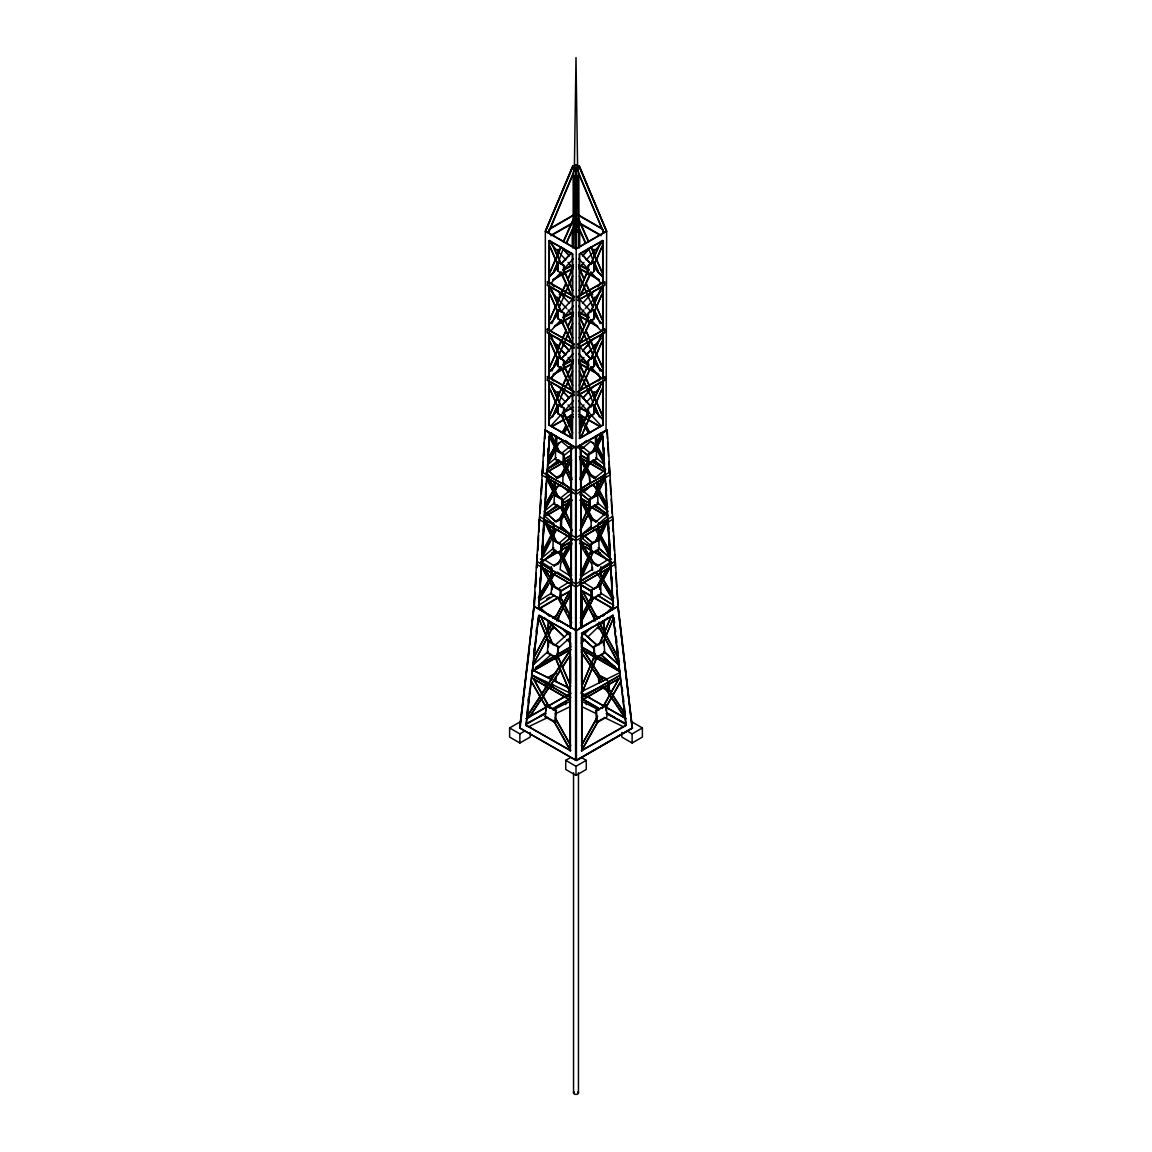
<?xml version="1.0" encoding="UTF-8"?>
<svg xmlns="http://www.w3.org/2000/svg" width="1152" height="1152" viewBox="0 0 1152 1152"><rect width="100%" height="100%" fill="white"/><g stroke="black" fill="none" stroke-linecap="round" stroke-linejoin="round"><path stroke-width="1.5" d="M574.661 165.384L572.659 166.162L545.342 231.264L545.342 430.2L574.819 446.89L571.032 445.579L570.859 627.725L571.219 583.272L572.53 584.035M570.902 581.443L571.262 537.998L543.989 522.605M571.349 445.406L571.306 488.693L546.941 474.97M617.918 606.254L576.504 630.504L576.418 760.55L632.434 728.107L618.134 605.894M580.838 573.106L580.838 546.264M574.286 175.781L573.538 247.45M574.402 166.838L576 57.6L577.598 166.838M561.672 545.414C562.205 554.89 561.226 555.811 552.902 549.547L553.176 540.288L561.226 544.406L561.197 545.674L570.744 537.581M552.902 549.547L553.406 548.078M553.651 540.029L553.608 541.238L544.133 520.877L547.07 522.576L555.754 541.253L559.57 542.923L561.197 545.674L571.565 536.717L568.57 534.989L559.094 543.168M560.491 553.925L561.226 544.406M551.074 594.403L551.808 585.23L560.621 590.314L560.347 599.227L551.534 594.158L554.53 595.354L538.2 605.462M555.365 459.288L555.638 450.374L556.43 449.942L564.019 454.32L563.746 463.234L562.954 463.666L555.365 459.288L561.6 461.995L571.32 482.328M554.054 504.187L554.328 495.274L555.106 494.856L562.694 499.234L562.421 508.147L561.643 508.565L554.054 504.187L554.846 503.77M551.678 589.694L551.808 585.23M542.246 553.277L553.853 530.957L554.054 524.362L544.55 515.909L547.546 514.181L556.229 521.914L559.57 519.984L569.045 501.768L571.982 500.083L568.57 501.48L564.624 509.069M552.154 589.435L552.254 586.152L548.294 578.736M555.552 495.763L555.106 494.856M556.862 450.864L556.43 449.942M560.462 527.126L560.678 519.97M560.923 527.414L560.966 526.248L570.715 534.787M561.643 508.565L561.917 499.651L562.694 499.234M562.954 463.666L563.227 454.752L564.019 454.32M561.442 526.536L561.643 519.941L571.982 500.083M559.872 599.486L560.621 590.314M547.387 515.174L571.349 501.336L571.349 524.117L562.939 506.765L562.666 500.443L572.558 492.437L546.034 477.115M571.853 477.749L564.25 461.851L563.976 455.544L574.344 447.149M571.666 618.134L560.851 597.845L560.578 591.523L571.694 584.568L568.21 582.552L558.13 588.874L554.746 586.397L545.443 568.958M551.059 566.899L551.261 575.798L551.534 567.202M554.098 481.579L553.91 487.426L554.702 487.915L554.89 482.069M555.336 444.096L555.61 435.499M538.315 597.845L551.765 575.006L551.966 568.656L540.864 561.672M556.128 444.586L556.402 435.989M544.435 507.254L555.206 487.109L555.365 482.357M550.958 432.662L556.834 437.443L556.632 443.794L547.517 460.829M573.163 416.678L564.422 433.022L563.198 431.107L561.082 432.331M570.744 489.298L562.795 482.688L562.997 476.352L571.752 460.008M562.478 560.65L560.765 563.544L560.102 569.592L570.312 576.029M571.032 449.957L571.262 458.28L545.904 472.882M542.693 472.522L543.197 468.216M558.158 658.195L557.222 658.67L547.416 653.011L548.078 641.333L549.014 640.872M548.381 646.862L548.712 641.016L558.504 646.675L557.842 658.354L552.355 655.186M555.883 722.002L554.933 722.477L545.141 716.818L546.422 704.837L556.229 710.496L555.566 722.16L549.13 718.445M546.091 710.698L546.422 704.837M557.222 658.67L557.87 646.992L558.821 646.517M554.933 722.477L555.595 710.813L556.546 710.338M538.891 601.43L539.107 597.946M539.741 587.506L540.389 577.066M540.922 568.368L541.339 561.398M542.045 549.778L542.693 539.338M543.226 530.64L543.758 521.928M545.414 494.64L546.062 484.2M547.718 456.926L548.251 448.214M539.755 592.79L540.691 577.469M540.893 574.056L541.181 561.874M542.261 551.722L543.01 539.539M543.211 536.054L544.075 522.13M545.443 499.622L546.379 484.186M547.114 472.219L547.301 469.296L560.822 461.491M548.669 446.904L547.934 458.856L556.632 443.794L547.862 459M548.885 443.174L549.288 436.666M548.222 631.728L548.885 620.813M545.314 689.544L545.803 681.422M546.106 687.226L546.437 681.84M558.302 621.475L558.994 615.37M555.912 681.566L556.229 676.181L551.347 684.202M579.47 583.934L580.795 583.171L581.155 627.624L580.968 445.478L576.403 448.114L544.968 429.97L533.866 606.384L519.667 728.05L575.914 760.19M534.182 606.211L575.914 630.302L533.866 606.384L535.046 592.272M535.378 587.045L536.242 573.12M536.558 567.893L537.394 554.53M537.725 549.302L538.589 535.363M538.805 531.878L539.741 516.773L575.914 537.667L575.914 540.691L539.554 519.696M539.957 513.288L540.821 499.363M541.138 494.136L542.002 480.197M575.914 494.366L542.016 475.142L543.154 461.606M543.485 456.394L544.349 442.454M544.565 438.97L545.112 430.258L575.914 448.056L571.032 445.579M534.37 606.11L535.118 593.914M535.55 586.944L536.314 574.762M536.746 567.792L537.35 557.914M537.782 550.944L538.546 538.747M538.978 531.778L539.41 519.394M540.13 513.187L540.893 501.005M541.325 494.035L541.973 483.581M543.125 464.99L542.189 474.682M543.658 456.278L544.306 445.838M544.738 438.869L544.968 429.97M571.349 445.421L561.874 453.096L559.008 450.907L550.325 432.749L549.533 433.166L538.618 609.12L541.584 566.165M544.291 522.432L541.382 564.394M544.162 519.682L546.754 477.878M547.258 474.797L549.85 432.994L559.008 450.907M534.053 605.894L520.157 727.79M526.982 667.93L519.667 728.05M527.371 666.072L529.43 648.432M529.661 645.005L532.742 618.552M533.16 615.024L533.981 607.968M528.134 700.776L528.552 697.234M533.923 651.154L534.341 647.611M536.198 631.67L536.616 628.114M526.997 713.419L527.616 708.163M528.235 702.893L528.84 697.637M529.258 694.123L529.862 688.853M534.053 653.04L534.672 647.726M535.075 644.198L535.694 638.885M536.314 633.571L536.947 628.272M537.35 624.73L537.97 619.416M553.723 720.36L570.701 750.514L525.902 725.328L538.718 615.485L526.205 725.17L570.384 750.672L570.384 633.427M548.798 641.779L538.934 618.682L539.352 615.168M606.038 430.2L606.658 231.264L578.995 166.334L576 164.606L573.005 166.334L545.342 231.264L576 248.962L606.658 231.264L579.341 166.162L577.339 165.384M548.179 232.906L573.149 173.39L574.661 166.939L573.466 173.304L573.466 247.234L573.466 173.304L548.482 232.805M595.152 653.933L581.717 686.318L594.187 657.115M599.026 644.89L611.338 616.032L600.264 642.874M596.606 657.518L581.717 693.302L597.384 656.582L599.746 655.229M603.302 641.837L613.166 618.725L612.749 615.211M603.461 642.341L613.166 618.725M556.042 257.832L549.59 273.211L561.283 246.931L569.52 255.902M558.072 253.282L558.547 252.216M559.757 249.48L560.981 246.758M563.314 241.502L573.451 218.722L573.768 227.016L566.568 243.187M563.458 242.064L573.768 218.909M553.68 271.238L556.517 264.888M566.078 243.403L572.659 228.614L572.674 247.968M553.334 272.909L557.683 263.16M559.123 259.92L563.083 249.221M549.95 319.003L556.042 305.323M566.136 282.643L558.072 300.773L558.072 299.189M568.253 277.877L573.451 266.213M566.338 283.075L549.288 320.53M567.792 279.821L573.091 267.926M553.68 318.73L556.517 312.379M559.339 306.029L560.75 302.846M565.344 292.536L566.813 289.253M569.736 282.672L571.925 277.747M551.894 323.64L557.683 310.651M559.123 307.411L572.674 276.106M591.35 264.283L590.717 263.923L601.128 241.387L591.034 264.11L580.608 252.893M579.341 290.376L588.6 269.568L578.549 258.595M581.328 293.141L589.997 273.658M593.856 264.974L601.69 247.378M579.24 298.714L578.736 299.851L579.744 299.275M593.942 265.694L602.41 245.779M549.274 368.006L556.042 352.814M562.608 338.069L566.136 330.134M567.547 326.952L573.451 313.704M566.338 330.552L549.288 368.006M567.792 327.312L573.091 315.418M553.68 366.221L557.222 358.272M559.339 353.506L560.981 349.848L565.589 354.888M562.19 347.112L563.4 344.39M565.344 340.027L567.533 335.102M569.736 330.163L571.925 325.224M551.894 371.131L557.683 358.142M559.123 354.902L572.674 323.597M601.949 286.171L590.717 311.414L591.35 311.774M579.341 337.867L588.6 317.059L578.549 306.086M581.328 340.632L589.997 321.149M593.856 312.466L601.69 294.869M593.942 313.186L602.41 293.27M556.042 400.306L549.59 415.67L573.091 362.909L568.037 357.394M562.608 385.56L566.136 377.626M567.547 374.443L573.451 361.181M553.68 413.712L557.222 405.763M562.19 394.603L567.533 382.579M569.736 377.654L571.925 372.715M552.614 416.995L557.683 405.634M559.123 402.379L563.083 391.694M565.862 387.259L572.674 371.088M579.73 383.573L588.283 364.363L579.341 354.442M591.35 359.266L590.717 358.906L601.949 333.662M579.341 385.358L588.6 364.55L578.549 353.578M602.323 333.72L591.034 359.078L579.24 346.205L578.736 347.342L602.726 333.49L602.712 377.87M589.997 368.64L580.594 389.736L591.034 367.2L601.157 378.245L598.939 380.578M593.856 359.957L601.69 342.36M593.942 360.677L602.41 340.762M579.73 431.064L588.283 411.854L588.917 412.214M591.35 406.757L590.717 406.397L601.142 383.861L591.034 406.57L579.744 394.258L600.826 382.09M579.341 432.85L588.6 412.027L578.549 401.069M591.35 414.864L590.717 414.504L580.896 437.4L591.034 414.691M593.856 407.448L601.69 389.851M593.942 408.168L602.41 388.253M580.55 573.581L590.544 552.139L590.342 545.314L592.92 543.067L582.97 534.643M584.323 535.81L592.445 542.822L595.771 540.893L603.734 523.786M580.32 575.366L590.544 552.139M583.43 534.888L580.435 536.616L590.818 545.573L590.774 544.306L598.363 539.928L598.392 541.138L607.882 520.776L604.944 522.475L595.771 540.893M579.874 579.658L590.026 557.856M591.365 554.976L592.718 552.082M598.651 539.323L605.938 523.656M580.349 579.917L593.194 552.326L591.048 553.565L591.005 552.398M580.147 477.648L587.75 461.75L587.549 455.184L581.069 449.942M587.549 455.184L577.181 446.789L580.176 445.061L590.141 452.981L592.992 450.806L601.69 432.648L602.467 433.066L607.219 429.97L618.134 606.269L576.504 630.504M579.859 479.506L588.226 462.024M582.264 477.677L589.262 463.046M595.872 449.237L601.704 437.04M580.694 482.227L590.414 461.909L593.683 460.008L604.382 468.677M595.138 450.763L602.395 436.824M580.709 524.146L589.075 506.664L588.874 500.098L581.098 493.79M580.694 490.954L581.976 490.219L591.451 497.894L594.302 495.72L602.28 479.059M580.738 525.326L589.075 506.664M579.888 530.309L587.016 516.658M587.88 513.59L590.573 507.96M597.182 494.15L603.749 480.427M580.738 529.762L591.725 506.808L594.994 504.922L605.693 513.576L594.518 504.662M596.448 495.662L605.016 479.016M541.771 552.974L550.886 535.45M547.546 514.181L555.754 521.611L559.094 519.696L563.04 512.107M542.29 555.926L549.547 541.987M553.291 534.802L555.48 530.568L557.669 529.301M561.96 518.126L563.558 515.059M565.142 512.006L570.715 501.307M542.765 556.229L555.955 530.856L558.144 529.603M554.155 451.037L547.675 463.162L553.608 453.24M556.618 446.414L558.274 443.347L560.448 442.08M534.254 656.798L551.477 624.586L546.307 619.589M554.76 619.243L569.448 591.768L570.874 590.947L559.814 596.549M546.48 639.043L532.987 665.093L553.277 626.328L551.362 629.914L554.89 627.883M548.914 634.478L550.541 631.44M557.021 619.33L558.605 616.349M559.411 614.866L562.594 608.904M564.178 605.923L570.557 594.014L556.589 620.942M580.334 618.034L591.149 597.744L590.947 591.163L580.493 584.611M583.79 582.451L593.87 588.773L597.269 586.296L605.722 570.442M580.824 618.264L591.149 597.744M580.205 622.685L587.376 609.25M599.861 589.334L599.76 586.051L610.027 566.784M580.824 622.67L593.669 597.442L588.643 608.011M611.294 565.56L599.76 586.051M565.819 425.448L562.349 433.109L566.294 425.736M567.403 422.496L571.349 415.109M567.878 422.784L571.824 415.397L571.032 414.922M563.947 432.734L565.589 429.653M568.886 423.504L571.349 418.896L571.349 431.309M547.963 463.781L558.734 443.635L561.542 441.461L570.125 448.589M545.126 504.778L555.206 487.109M547.157 471.586L548.424 470.851L557.122 478.08L560.448 476.15L569.923 458.438L571.349 457.618M557.122 478.08L560.923 476.438L569.923 458.438M545.63 507.629L552.182 496.57M554.645 490.781L556.848 486.677L559.022 485.41M570.542 461.074L562.997 476.352M544.118 511.632L557.323 486.965L560.592 485.078L569.174 492.206M597.643 716.256L581.4 745.56L596.376 719.28M602.323 707.803L618.624 679.118L602.352 708.509M576.504 760.392L632.434 728.107M596.693 723.427L581.4 750.557L626.213 725.371L613.066 615.37L581.717 633.47L581.717 750.715L625.896 725.213L613.066 615.37M605.678 707.443L620.77 681.365L605.851 707.875M581.717 750.715L598.363 721.152L602.971 718.502M539.654 594.49L551.765 575.006M571.55 543.946L569.29 545.256L558.36 563.818L554.011 565.762L557.885 563.53L568.814 544.968L572.213 542.995M539.395 598.752L548.294 584.726M551.203 578.678L552.902 575.813M563.702 557.467L570.499 545.918M538.848 600.754L554.213 574.661L557.539 572.184L571.939 581.17M564.178 557.755L571.838 544.738M526.594 716.933L570.557 649.238L559.786 655.459M526.91 717.134L540.475 696.485M542.419 693.533L570.557 650.002M540.835 699.322L529.258 717.408L560.419 670.565M542.822 696.341L547.776 688.896L553.91 685.354M557.194 674.741L560.045 670.435M562.91 666.13L569.606 656.078M562.32 667.699L570.557 654.638M549.274 276.869L558.058 267.278M557.698 267.84L549.274 276.869M560.65 264.283L570.269 254.117M561.283 272.03L551.16 283.075M573.451 258.595L563.4 269.568L572.659 290.376M582.48 255.902L590.717 246.931L602.41 273.211L595.958 257.832M583.733 254.722L588.6 249.408L588.125 248.342L588.125 249.926M583.963 262.411L578.722 268.301L599.299 280.181M586.21 259.949L601.243 243.547M549.274 324.36L558.058 314.77M573.077 298.541L560.966 311.602L549.677 286.229L570.744 298.397M561.283 319.522L551.16 330.566L548.006 328.752M573.451 306.086L563.4 317.059L572.659 337.867M582.48 303.394L594.086 290.75M597.845 286.805L601.128 283.205M583.963 309.902L578.722 315.778L597.802 326.794M585.302 308.592L601.243 291.038M549.274 371.851L558.058 362.261M557.698 362.822L549.274 371.851M560.65 359.266L569.146 350.323M573.077 346.032L571.075 348.048M553.061 380.578L550.872 378.187L560.966 367.2L571.406 389.736L562.003 368.64M573.451 353.578L563.4 364.55L572.659 385.358M563.083 364.723L572.659 354.442M582.48 350.885L594.086 338.242M582.624 350.899L588.125 344.894L588.125 343.325M583.963 357.394L578.909 362.909L602.41 415.67L595.958 400.306M586.21 354.931L601.243 338.53M583.114 358.488L578.722 363.269L597.802 374.285M586.411 354.888L591.019 349.848L592.661 353.506M593.453 347.184L597.226 343.08M549.274 419.328L558.058 409.752M557.698 410.314L549.274 419.342M560.65 406.757L571.075 395.539M560.966 414.691L571.406 437.227L561.283 414.504L551.16 425.549M573.451 401.069L563.4 412.027L572.659 432.85M582.48 398.376L592.963 386.957M598.579 380.822L600.826 378.374M582.624 398.376L588.125 392.386L588.125 390.802M591.019 389.218L593.928 395.741L593.928 391.738M578.405 410.947L583.963 404.87M586.21 402.422L600.091 387.288M583.834 634.68L591.394 627.379M602.971 616.205L611.237 608.213L613.282 608.63M581.314 637.114L581.314 643.219L585.245 639.518M587.477 637.258L598.896 626.328L604.08 636.005M607.997 617.443L600.394 624.787L617.933 656.798M548.122 651.413L533.246 664.848L532.483 671.386L551.189 654.509L548.05 652.694M555.062 645.278L569.275 632.448M558.086 648.389L570.701 637.013M580.622 535.666L591.221 526.248L591.25 527.414M595.944 521.914L593.093 519.696L583.618 501.48L580.205 500.083L583.142 501.768L592.618 519.984L595.944 521.914L605.117 513.893L608.112 515.621M584.366 536.602L587.29 534.125M609.941 553.277L598.334 530.957L598.133 524.362L607.637 515.909L605.117 513.893M540.403 559.296L553.882 547.819M571.219 581.27L540.374 563.458L556.027 550.296M540.706 563.328L554.688 551.448M580.018 445.968L586.642 440.467M582.062 448.589L590.645 441.461L593.438 443.635L604.224 463.781M603.835 459.288L595.555 443.794L595.354 437.443L601.229 432.662M581.443 489.298L589.853 482.4L589.176 476.352L579.643 458.525M594.59 478.368L591.739 476.15L581.774 458.726L591.264 476.438L594.59 478.368L603.763 470.851L605.03 471.586L604.886 469.296L591.35 461.491M583.013 492.206L592.07 484.776M599.486 478.512L604.915 474.005M583.488 491.918L590.846 485.798M547.56 464.803L556.186 457.69M547.632 468.778L558.806 459.864M544.954 510.768L554.875 502.603M570.514 490.061L560.563 497.995L557.698 495.821L549.734 479.16M557.482 504.763L544.478 515.218M579.658 494.899L581.774 493.229M595.598 620.942L581.314 594.216L581.947 590.53M581.314 590.947L583.042 591.552L596.635 616.968M581.314 594.216L587.995 605.923M593.179 615.37L594.13 614.75M602.986 621.029L603.936 620.41L604.584 631.31L603.648 631.93M581.314 643.219L581.63 646.805L595.44 654.768M601.286 681.826L581.314 652.478L581.63 649.238M583.387 650.261L603.115 680.976L583.387 650.261L594.158 656.467M597.154 623.851L619.2 665.093L618.754 658.354M601.762 686.448L583.877 694.858L581.314 693.389L581.947 692.971M583.877 694.858L624.571 717.581M620.078 672.581L620.294 671.573L597.226 658.253M607.824 680.731L598.334 674.87L606.83 678.989M608.486 691.632L609.437 691.013L608.933 682.906M626.112 718.474L625.478 718.891L604.354 687.125M576.302 167.89L576.302 248.875L545.645 231.163L573.005 165.989L576.302 167.89L576 447.898M581.875 576.029L592.085 569.592L592.589 570.427L592.488 566.986M579.485 543.298L582.898 545.256L593.827 563.818L597.686 566.05L608.314 559.368M613.872 597.845L600.408 575.006L600.221 568.656L611.309 561.672M538.56 601.186L551.578 592.978M593.914 443.347L591.739 442.08M591.221 526.248L590.976 518.472M598.133 524.362L598.608 522.835M583.142 537.696L579.499 540.878L591.48 547.79M594.043 529.603L596.693 530.568L594.518 529.301M598.334 530.957L609.581 551.39M585.893 425.736L589.838 433.109L580.838 415.109L584.309 422.784M588.197 431.597L591.106 432.331M588.24 432.734L579.01 416.678M596.016 443.491L603.49 457.445M603.331 471.211L580.925 458.28L581.155 449.957M609.811 471.758L609.005 472.248L608.818 468.115M609.984 474.682L609.494 475.33M591.595 485.078L595.339 486.677L597.542 490.781M607.752 507.254L597.442 486.821L607.046 504.778M589.766 503.683L580.838 498.528L581.155 493.07M600.005 496.57L599.011 493.531M599.04 522.562L598.608 524.074M613.21 531.778L612.59 516.485M612.763 519.394L576.086 540.59M580.838 541.642L581.155 537.941M582.898 545.256L594.302 563.53L597.686 566.05M592.085 569.592L591.883 563.242M615.355 561.197L576.086 583.877M580.234 581.17L594.648 572.184L598.435 574.373M615.542 564.106L576.086 586.901M600.408 575.006L612.533 594.49M603.893 584.726L611.957 597.312M577.656 447.048L580.968 445.478M578.995 165.989L575.698 167.89L575.698 248.875L606.355 231.163L579.341 166.162L576 168.091L573.005 166.334M549.936 228.6L574.474 214.445M548.971 229.522L574.502 214.79M585.432 243.187L578.232 227.016L578.549 218.722L588.686 241.502M551.894 234.778L570.902 223.805M550.872 235.714L571.406 224.222M572.674 394.142L572.357 438.494L548.971 425.002L549.274 240.494L572.674 253.987L572.659 295.862M580.594 224.222L601.128 235.714M549.59 245.779L558.058 265.694M571.392 252.893L560.966 264.11L550.858 241.402L561.283 263.923M557.741 262.253L563.875 265.421L563.558 274.45L557.741 271.094L557.741 262.253L563.875 265.421M548.971 240.667L572.659 253.987M579.326 394.142L579.643 438.494L603.029 425.002L602.726 240.494L579.326 253.987L579.341 295.862M579.341 253.987L603.029 240.667M588.917 249.221L592.877 259.92M557.741 271.094L558.058 262.066M563.083 269.755L563.717 269.381L572.674 290.376M563.443 269.77L570.816 265.522M563.314 270.403L573.509 264.874M560.65 272.405L571.09 294.941L574.56 296.582M574.243 300.427L547.214 285.365L547.69 281.448M553.118 279.389L560.491 275.126M564.926 272.578L570.816 269.165M552.701 280.181L573.278 268.301L568.037 262.411M588.125 265.421L594.259 262.253L594.259 271.094C584.237 282.413 585.634 261.259 594.259 262.253M549.59 293.27L558.058 313.186M579.326 276.106L592.877 307.411M588.125 274.262L591.25 272.462M559.21 294.538L562.104 292.853M547.214 281.722L574.243 296.77L549.274 282.355M577.44 296.582L580.91 294.941L591.35 272.405M602.726 282.355L577.757 296.77L604.786 281.722L604.786 285.365L577.757 300.427M557.741 309.73L563.875 312.912L563.558 321.941L557.741 318.586L557.741 309.73L563.875 312.912M581.256 298.397L602.323 286.229L591.034 311.602L578.923 298.541M560.65 311.774L561.283 311.414L550.051 286.171M557.741 318.586L563.875 321.754M563.083 317.232L563.717 316.872L572.674 337.867M563.443 317.261L570.816 313.013M563.314 317.894L573.509 312.365M560.65 319.896L571.406 342.245M547.214 329.198L574.243 344.261L547.214 329.198L547.214 332.856L574.243 347.904M554.602 326.016L561.974 321.768M566.395 319.205L572.299 315.806M554.198 326.794L573.278 315.778L568.037 309.902M588.125 312.912L594.259 309.73L594.259 318.586C584.237 329.904 585.634 308.75 594.259 309.73M549.59 340.762L558.058 360.677M579.326 323.597L592.877 354.902M588.125 321.754L594.259 318.586M602.712 320.53L585.662 283.075M603.994 328.752L600.84 330.566L590.717 319.522M604.786 329.198L577.757 344.261L604.786 329.198L604.786 332.856L577.757 347.904M557.741 357.221L563.875 360.403L563.558 369.418L557.741 366.062L557.741 357.221L563.875 360.403M590.717 341.914L591.336 341.554L593.928 348.25L593.928 346.666M557.741 366.062L563.875 369.245M563.443 364.752L570.816 360.49M563.314 365.386L573.509 359.856M560.65 367.387L561.283 367.013L550.843 378.245M574.243 395.395L547.214 380.347L547.69 376.416M553.118 374.357L561.974 369.259M564.926 367.546L572.299 363.298M554.198 374.285L573.278 363.269L568.886 358.488M588.125 360.403L594.259 357.221L594.259 366.062C584.237 377.395 585.634 356.227 594.259 357.221M549.59 388.253L558.058 408.168M579.326 371.088L586.138 387.259M588.125 369.245L594.259 366.062M560.981 389.218L558.072 395.741L558.072 391.738M602.712 368.006L585.662 330.552M547.214 376.69L574.243 391.752L549.274 377.338M602.726 377.338L577.757 391.752L604.786 376.69L604.786 380.347L577.757 395.395M557.741 404.712L563.875 407.88L563.558 416.909L557.741 413.554L557.741 404.712L563.875 407.88M588.917 391.694L592.877 402.379M557.741 413.554L563.875 416.736M563.083 412.214L563.717 411.854L572.27 431.064M562.133 413.194L572.357 407.29M563.314 412.862L573.509 407.347M548.971 425.002L572.674 438.322M552.917 425.75L563.731 419.573M566.741 417.773L572.933 414.274M551.981 426.73L572.99 414.59M588.125 407.88L594.259 404.712L594.259 413.554C584.237 424.886 585.634 403.718 594.259 404.712M588.125 416.736L594.259 413.554M579.326 438.322L603.029 425.002M577.498 446.674L604.526 431.064M607.219 429.97L575.597 448.214L575.597 760.349M548.482 468.23L559.008 462.154M565.013 458.683L571.032 455.213M563.832 459.749L571.349 455.414M548.309 471.139L569.52 458.899M587.995 454.219L595.584 449.842L596.376 450.274L596.635 459.187L589.061 463.565L588.269 463.133L587.995 454.219L588.787 454.651L596.376 450.274M556.33 477.59L561.773 474.437M570.47 480.557L562.752 463.147M605.074 474.869L580.694 488.578L580.176 445.061M609.811 472.133L576.086 491.242M604.901 476.986L606.413 476.107M582.437 490.594L579.442 492.336L588.874 500.098M583.906 489.744L605.981 477.014M551.693 509.501L557.64 506.059M563.587 502.632L571.032 498.326L571.032 493.07M546.048 513.13L557.957 506.261M562.421 503.683L571.349 498.528L571.349 494.064M547.07 514.973L568.037 502.877M589.306 499.133L596.894 494.755L597.686 495.173L597.96 504.086L590.371 508.464L589.579 508.046L589.306 499.133L590.098 499.55L597.686 495.173M555.278 521.323L560.722 518.184M607.838 519.581L580.781 535.205M561.902 546.71L571.032 541.44L571.032 537.941M551.578 553.061L554.616 551.304M560.707 547.79L571.349 541.642L571.349 538.142M608.026 522.504L581.069 538.07M542.03 560.995L544.349 559.656L554.486 566.05M545.011 559.282L557.251 552.211M561.845 549.562L566.438 546.912M546.206 558.965L571.349 544.45L571.032 541.44M553.536 565.474L559.858 561.816M590.774 544.306L598.838 540.187L599.112 549.446L591.048 553.565M594.274 551.707L599.112 549.446M546.725 598.968L549.821 597.182M560.506 591.005L571.45 584.698M580.752 537.898L580.781 581.17L611.626 563.357L596.462 550.44M605.549 569.894L580.32 584.467L590.947 591.163M556.819 598.277L538.891 608.63L540.95 608.213L549.216 616.205M539.208 608.832L570.557 590.731M591.394 590.213L600.667 585.389L600.941 594.302L592.142 599.386L591.394 590.213L600.667 585.389M552.557 617.918L557.006 615.355M553.19 618.336L555.552 616.968L569.448 591.768M591.667 599.126L596.678 596.232M613.8 605.362L597.47 595.253L600.941 594.302M550.728 629.51L554.256 627.466M578.462 628.834L613.397 609.019L602.467 433.066M581.4 633.312L613.382 615.528M539.87 664.517L553.68 656.539M556.747 654.768L570.557 646.805L570.557 643.018L566.942 639.518M535.536 667.397L570.917 646.978M533.65 670.55L551.635 679.493L533.65 670.55L555.178 658.123M570.917 649.426L531.893 671.573M593.28 646.574L594.23 647.035L604.022 641.39L604.685 653.054L594.878 658.714L593.942 658.238M547.92 677.506L555.768 672.97L556.718 673.589M548.554 677.923L554.458 674.51M596.347 657.187L594.259 658.397L593.597 646.733L603.389 641.074L603.634 645.379M604.051 652.738L600.912 654.552L619.618 671.429L601.258 654.984M530.165 732.514L530.165 737.078L519.883 743.011L509.616 737.078L509.616 727.949L519.883 722.016M528.624 716.99L570.874 693.389L551.03 684M526.392 718.675L570.557 693.173M529.258 717.408L526.075 718.474M540.043 715.925L544.709 713.232M554.026 707.861L568.008 699.782M526.291 724.349L545.011 713.448M552.802 709.042L569.938 699.149M581.371 697.507L619.819 675.302M581.717 697.637L620.093 675.49M509.616 727.949L519.883 733.882L524.29 731.333M581.371 700.301L618.307 678.96M581.717 700.43L620.078 677.952M596.218 722.059L597.168 722.52L606.96 716.875L606.312 705.197L595.872 710.539L596.534 722.218M595.555 710.381L596.506 710.856L606.312 705.197M581.875 757.8L586.267 760.349L586.267 769.464L576 775.397L565.733 769.464L565.733 760.349L570.125 757.8M576.101 760.392L632.218 727.992L618.12 608.011M565.733 760.349L576 766.282L586.267 760.349M627.71 731.333L632.117 733.882L642.384 727.949L642.384 737.078L632.117 743.011L621.835 737.078L621.835 732.514M545.112 430.258L549.533 433.166M564.25 461.851L572.141 479.606M545.602 476.208L549.014 477.648M557.698 495.821L548.539 477.907M575.914 491.342L542.189 472.234M562.939 506.765L571.277 525.427M564.998 516.758L572.126 530.41M536.962 561.499L575.914 583.978M536.774 564.408L575.914 587.002M541.21 567.317L544.91 569.102L554.746 586.397M552.254 586.152L540.72 565.661M555.322 596.333L558.331 597.542M560.851 597.845L571.176 618.365M563.357 608.112L559.123 599.011M526.421 723.427L545.933 713.578M553.061 709.992L570.384 701.251M551.837 642.83L540.763 615.989L553.075 644.846M538.934 618.682L548.64 642.298M538.718 615.485L570.701 633.269M547.416 653.011L548.366 652.536M532.022 677.909L570.384 700.387M569.189 699.365L533.477 679.075L549.749 708.451M570.701 686.117L557.914 657.072M525.902 725.328L528.451 726.811M545.141 716.818L546.077 716.357M570.384 706.565L555.149 713.909M581.63 691.546L620.395 672.379M528.768 726.653L548.021 717.365M578.851 247.32L578.534 173.304L603.821 232.906L578.851 173.39L577.339 166.939L578.534 173.304L578.462 247.45M596.045 713.534L581.717 706.622M604.08 717.408L623.333 726.696M569.088 688.09L553.464 680.357L567.763 687.47M603.086 640.915L604.022 641.39M582.826 632.491L596.736 644.918M581.4 637.056L593.669 648M603.734 652.579L604.685 653.054M604.354 651.931L618.854 664.891L603.979 651.47M581.717 701.294L599.04 710.035M625.997 723.629L626.213 725.371M606.168 713.635L625.68 723.47M592.992 450.806L602.165 432.893L604.757 474.696M576.086 447.955L576.086 630.202M595.858 458.755L596.635 459.187M605.246 477.778L607.522 519.408M603 477.547L594.302 495.72M581.011 491.774L581.054 535.046M597.168 503.669L597.96 504.086M576.086 494.266L609.984 475.042L608.846 461.506M612.274 516.672L576.086 537.566M610.618 564.293L607.709 522.331M610.805 567.216L607.104 569.002L597.269 586.296M618.134 606.269L616.838 590.429M609.811 602.986L597.946 595.512M577.526 214.445L602.064 228.6M577.498 214.79L603.029 229.522M581.098 223.805L600.106 234.778M594.259 271.094L593.942 262.066M602.726 276.869L594.302 267.84M588.917 269.755L588.283 269.381L579.326 290.376M581.184 265.522L588.557 269.77M588.686 270.403L578.491 264.874M581.184 269.165L587.074 272.578M591.509 275.126L598.882 279.389M600.84 283.075L590.717 272.03M560.75 272.462L563.875 274.262M589.896 292.853L592.79 294.538M591.25 302.846L592.661 306.029M572.256 299.275L573.264 299.851L572.76 298.714M588.917 317.232L588.283 316.872L579.326 337.867M581.184 313.013L588.557 317.261M588.686 317.894L578.491 312.365M591.35 319.896L580.594 342.245M579.701 315.806L585.605 319.205M590.026 321.768L597.398 326.016M580.925 348.048L578.923 346.032M561.283 341.914L560.664 341.554L558.072 348.25L558.072 346.666M602.726 371.851L594.302 362.822M581.184 360.49L588.557 364.752M588.686 365.386L578.491 359.856M591.35 367.387L590.717 367.013L601.157 378.245M579.701 363.298L587.074 367.546M590.026 369.259L598.882 374.357M580.925 395.539L590.717 406.397M551.174 382.09L572.256 394.258L560.966 406.57L550.858 383.861L561.283 406.397M602.726 419.342L594.302 410.314M579.643 407.29L589.867 413.194M588.686 412.862L578.491 407.347M600.84 425.549L590.717 414.504M580.594 415.152L585.202 417.802M588.269 419.573L598.997 425.779M579.01 414.59L600.019 426.73M581.155 455.213L587.16 458.683M593.179 462.154L603.706 468.23M580.838 455.414L588.355 459.749M579.326 456.739L582.25 458.438M582.667 458.899L602.352 470.275M555.638 450.374L563.227 454.752M595.858 477.59L590.414 474.437L590.443 475.574M593.15 485.41L595.339 486.677M570.038 490.32L571.306 491.054L571.536 535.133L544.478 519.509M581.155 498.326L588.586 502.632M594.547 506.059L601.978 510.35M594.23 506.261L607.709 514.051M584.15 502.877L588.643 505.469M591.638 507.197L603.619 514.109M604.8 515.174L580.838 501.336L580.838 524.117M554.328 495.274L561.917 499.651M596.894 521.323L591.451 518.184L591.566 521.755M557.021 505.022L560.29 506.909L571.262 529.862M581.155 541.44L590.27 546.71M596.045 550.426L600.61 553.061M579.96 542.995L583.373 544.968M585.734 546.912L591.869 550.44M594.922 552.211L607.176 559.282M607.838 559.656L610.157 560.995M607.522 559.858L580.838 544.45L580.838 538.142M610.992 561.874L611.179 572.357M592.33 561.816L598.637 565.474M553.176 540.288L560.765 544.666M553.378 549.288L555.552 550.541M560.966 553.666L558.821 552.427L571.666 580.018M580.723 584.698L591.667 591.005M546.466 569.995L566.654 581.659M583.358 591.35L590.861 595.685M593.87 597.413L611.87 607.81M612.979 608.832L581.63 590.731L581.63 627.97M551.333 585.49L560.146 590.573M595.181 615.355L599.616 617.918M594.547 615.758L598.982 618.336M597.298 627.883L600.826 629.914M538.819 608.89L571.277 627.624M540.461 616.147L568.958 632.606M598.507 656.539L612.317 664.517M581.27 646.978L615.096 666.518M581.314 649.454L620.021 671.803M548.078 641.333L557.87 646.992M603 687.298L607.594 689.962M602.366 687.715L606.974 690.379M632.117 722.016L642.384 727.949M581.63 693.173L625.795 718.675L612.907 699.307M582.624 698.89L598.162 707.861M607.478 713.232L615.24 717.725M625.81 724.205L607.162 713.448L625.882 724.349M532.282 675.259L570.744 697.464M532.022 675.446L570.384 697.594M545.789 705.154L555.595 710.813M545.76 716.501L547.603 717.566M519.883 727.949L576 760.349M553.608 522.85L552.874 531.504L553.853 530.957M571.032 458.035L571.349 449.611M548.424 470.851L557.597 478.368M562.795 482.688L568.771 487.757M569.045 537.696L572.227 540.389M600.422 592.877L613.454 601.085M549.202 621.029L548.251 620.41L547.589 631.31L548.539 631.93M551.477 624.586L533.434 658.354M570.557 643.018L567.173 639.648M548.885 682.992L531.504 674.813M605.218 513.331L607.522 515.117M605.736 469.771L593.208 459.763L603.907 468.418M595.814 457.589L604.44 464.702M597.125 502.488L607.061 510.667M565.546 440.467L572.17 445.968M547.258 474.005L552.701 478.512M611.597 559.195L598.594 547.978L598.637 549.187M598.118 547.718L609.826 557.813M560.966 526.248L571.565 535.666M564.883 534.125L567.821 536.602M584.122 633.658L597.038 645.322M582.667 638.194L594.014 648.446M560.779 627.379L568.354 634.68M544.19 617.443L564.696 637.258M553.277 626.328L563.328 636.034M593.942 267.278L602.726 276.869M581.731 254.117L590.717 263.923M568.267 254.722L563.4 249.408L563.875 248.342L563.875 249.926M550.757 243.547L565.79 259.949M593.942 314.77L602.726 324.36M550.872 283.205L554.155 286.805M557.914 290.75L569.52 303.394M550.757 291.038L566.698 308.592M593.942 362.261L602.726 371.851M582.854 350.323L590.717 358.906M557.914 338.242L569.52 350.885M569.376 350.899L563.875 344.894L563.875 343.325M550.757 338.53L565.79 354.931M554.774 343.08L558.547 347.184M593.942 409.752L602.726 419.328M551.174 378.374L553.421 380.822M559.037 386.957L569.52 398.376M569.376 398.376L563.875 392.386L563.875 390.802M551.909 387.288L565.79 402.422M568.037 404.87L573.595 410.947M582.624 653.76L590.558 665.712M592.546 668.693L600.365 680.443M604.526 686.707L609.941 694.843M606.787 685.872L625.248 713.995M606.514 686.146L624.931 714.197M581.688 545.918L583.387 548.813M585.086 551.693L588.485 557.467M580.334 544.738L591.408 563.544M597.96 574.661L613.325 600.754M546.422 707.4L531.331 681.307L546.25 707.818M553.738 721.109L570.384 750.672M533.794 678.917L549.778 707.76M555.307 717.754L570.701 745.517L555.725 719.237M581.659 420.437L583.301 423.504M597.038 449.179L604.512 463.162M581.63 461.074L584.842 467.064M586.454 470.059L588.053 473.054M601.229 497.693L606.557 507.629M594.864 486.965L608.069 511.632M582.739 591.768L597.427 619.243M598.954 622.109L618.437 658.555M589.594 608.904L595.166 619.33M605.693 639.043L619.517 664.891M541.973 566.885L546.725 575.77M564.624 609.35L566.222 612.331M567.806 615.326L571.795 622.786M557.856 597.802L571.176 622.771M581.472 501.307L587.045 512.006M588.629 515.059L590.213 518.126M600.365 537.624L609.898 555.926M580.205 500.083L590.544 519.941M596.218 530.856L609.422 556.229M550.296 437.141L556.128 449.338M549.605 436.925L556.387 451.109M548.266 480.528L554.818 494.251M561.427 508.061L564.797 515.088M546.984 479.117L555.077 496.022M548.986 525.442L556.229 540.994M561.47 552.24L571.45 573.682M560.995 552.499L571.694 575.467M546.062 523.757L553.349 539.424M559.296 552.182L560.635 555.077M561.989 557.957L572.126 579.773M591.019 246.758L592.243 249.48M593.453 252.216L593.928 253.282M578.232 218.909L588.542 242.064M585.922 243.403L579.341 228.614L579.326 247.968M595.483 264.888L598.32 271.238M594.317 263.16L598.666 272.909M578.549 266.213L583.747 277.877M585.864 282.643L593.928 300.773L593.928 299.189M595.958 305.323L602.05 319.003M578.909 267.926L584.208 279.821M580.075 277.747L582.264 282.672M585.187 289.253L586.656 292.536M595.483 312.379L598.32 318.73M594.317 310.651L600.106 323.64M550.31 247.378L558.144 264.974M562.003 273.658L570.672 293.141M578.549 313.704L584.453 326.952M585.864 330.134L589.392 338.069M595.958 352.814L602.726 368.006M578.909 315.418L584.208 327.312M580.075 325.224L582.264 330.163M584.467 335.102L586.656 340.027M588.6 344.39L589.81 347.112M594.778 358.272L598.32 366.221M594.317 358.142L600.106 371.131M550.31 294.869L558.144 312.466M562.003 321.149L570.672 340.632M578.549 361.181L584.453 374.443M585.864 377.626L589.392 385.56M580.075 372.715L582.264 377.654M584.467 382.579L589.81 394.603M594.778 405.763L598.32 413.712M594.317 405.634L599.386 416.995M550.051 333.662L561.283 358.906M563.717 364.363L572.27 383.573M549.677 333.72L560.966 359.078L572.76 346.205L573.264 347.342L549.274 333.49L549.288 377.87M550.31 342.36L558.144 359.957M550.31 389.851L558.144 407.448M556.949 653.89L570.01 684.504M554.803 655.848L570.384 693.259L554.717 656.539M618.019 607.867L618.854 614.938M619.272 618.466L632.117 727.949M614.002 617.645L614.621 622.958M615.24 628.272L615.658 631.8M616.277 637.114L616.896 642.427M617.515 647.726L618.134 653.04M622.195 687.83L622.598 691.315M623.218 696.542L623.822 701.784M624.427 707.011L625.046 712.253M618.538 664.733L618.912 668.002M606.902 430.157L607.435 438.869M607.651 442.354L608.515 456.278M609.998 480.096L610.862 494.035M611.194 499.262L612.058 513.187M613.426 535.262L614.39 550.944M614.606 554.429L615.442 567.792M615.758 573.019L616.622 586.944M610.416 566.064L613.08 608.846M603.922 448.214L604.238 453.442M606.125 484.2L606.542 491.17M608.429 521.928L608.861 528.898M609.494 539.338L610.027 548.035M610.834 561.398L611.05 564.883M611.798 577.066L612.331 585.763M613.066 597.946L613.282 601.43M602.899 436.666L603.101 440.078M603.518 446.904L604.138 457.157M605.794 484.186L606.528 496.195M608.112 522.13L608.861 534.312M609.178 539.539L609.926 551.722M611.395 575.77L612.331 591.091M608.314 683.309L608.63 688.694M603.302 620.813L603.965 631.728M599.141 677.246L599.472 682.632M598.507 677.65L598.838 683.035M593.496 615.168L593.885 621.475M605.678 704.88L606.01 710.755M594.23 647.035L594.878 658.714M596.506 710.856L597.168 722.52M601.128 566.899L600.926 575.798L600.653 567.202M596.851 444.096L596.578 435.499L595.786 435.989L596.059 444.586M598.09 481.579L598.262 487.426L597.485 487.915L597.298 482.069M599.198 527.933L598.838 531.806L598.81 530.669M596.822 482.357L596.966 487.109M600.192 585.13L600.322 589.594M595.584 449.842L595.613 451.008M596.894 494.755L596.923 495.922M589.709 477.648L589.896 483.523M588.787 454.651L589.061 463.565M590.098 499.55L590.371 508.464M591.869 590.458L592.142 599.386M591.25 544.565L591.523 553.824M577.714 175.781L578.462 231.264M632.117 733.882L632.117 743.011M602.712 240.48L602.712 282.888M602.726 285.998L602.712 330.379M602.712 381.384L602.726 424.829M594.245 249.653L594.245 254.952M594.245 297.144L594.245 302.443M594.245 344.635L594.245 349.934M594.245 392.112L594.245 397.426M593.928 249.278L593.928 255.701M593.942 309.557L593.942 318.398M593.942 357.048L593.942 365.89M593.942 404.525L593.942 413.381M588.442 265.608L588.442 274.45M588.442 313.085L588.442 321.941M588.442 360.576L588.442 369.418M588.442 408.067L588.442 416.909M586.267 701.64L586.267 704.678M581.947 595.829L581.947 615.283M581.947 618.826L581.947 627.667M582.034 633.629L582.034 750.874M581.63 654.062L581.63 684.403M581.314 691.762L581.314 693.389M581.155 420.178L581.155 427.176M581.155 461.534L581.155 475.546M581.155 480.802L581.155 489.571M581.155 501.149L581.155 523.915M581.155 527.429L581.155 534.442M581.155 546.005L581.155 572.299M580.838 415.109L580.838 431.309M580.838 449.611L580.838 458.222M580.838 461.362L580.838 475.632M580.838 480.974L580.838 489.902M580.838 494.064L580.838 498.528M580.838 527.616L580.838 534.629M579.643 230.112L579.643 246.226M579.643 254.16L579.643 438.494M579.341 298.829L579.341 343.354M579.341 346.32L579.341 390.83M578.462 772.762L578.462 1092.974M578.232 297.043L578.232 300.701M578.232 344.534L578.232 348.178M578.232 392.026L578.232 395.669M576 766.282L576 775.397M573.768 297.043L573.768 300.701M573.768 344.534L573.768 348.178M573.768 392.026L573.768 395.669M573.538 772.762L573.538 1092.974M572.659 298.829L572.659 343.354M572.659 346.32L572.659 390.83M572.357 230.112L572.357 246.226M572.357 254.16L572.357 438.494M571.349 461.362L571.349 475.632M571.349 480.974L571.349 489.902M571.349 527.616L571.349 534.629M571.349 546.264L571.349 573.106M571.032 421.92L571.032 427.176M571.032 461.534L571.032 475.546M571.032 480.802L571.032 489.571M571.032 501.149L571.032 523.915M571.032 527.429L571.032 534.442M571.032 546.005L571.032 572.299M570.874 590.947L570.874 594.216M570.557 594.014L570.557 627.97M570.557 656.438L570.557 683.41M570.24 595.915L570.24 613.886M570.24 619.286L570.24 626.472M570.067 633.586L570.067 750.83M565.733 701.64L565.733 704.678M563.558 265.608L563.558 274.45M563.558 313.085L563.558 321.941M563.558 360.576L563.558 369.418M563.558 408.067L563.558 416.909M558.072 249.278L558.072 255.701M558.058 309.557L558.058 318.398M558.058 357.048L558.058 365.89M558.058 404.525L558.058 413.381M557.755 249.653L557.755 254.952M557.755 297.144L557.755 302.443M557.755 344.635L557.755 349.934M557.755 392.112L557.755 397.426M549.288 240.48L549.288 282.888M549.274 285.998L549.288 330.379M549.288 381.384L549.274 424.829M519.883 733.882L519.883 743.011M577.742 1091.981A2.462 1.426 0 0 1 577.742 1093.982A2.462 1.426 0 0 1 574.258 1093.982A2.462 1.426 0 0 1 574.258 1091.981M577.742 230.256A2.462 1.426 0 0 1 577.742 232.258M574.258 232.258A2.462 1.426 0 0 1 574.258 230.256M599.4 708.955L582.307 699.091L599.386 709.042"/></g></svg>
